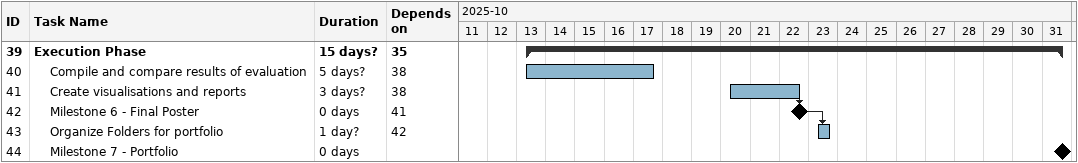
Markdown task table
| ID | Level | Task | Duration | Start | Finish | Predecessors |
|---|---|---|---|---|---|---|
| 39 | 1 | **Execution Phase** | 15d? | 2025-10-13 | 2025-10-31 | 35 |
| 40 | 2 | Compile and compare results of evaluation | 5d? | 2025-10-13 | 2025-10-17 | 38 |
| 41 | 2 | Create visualisations and reports | 3d? | 2025-10-20 | 2025-10-22 | 38 |
| 42 | 2 | Milestone 6 - Final Poster | 0d | 2025-10-22 | 2025-10-22 | 41 |
| 43 | 2 | Organize Folders for portfolio | 1d? | 2025-10-23 | 2025-10-23 | 42 |
| 44 | 2 | Milestone 7 - Portfolio | 0d | 2025-10-31 | 2025-10-31 |  |
